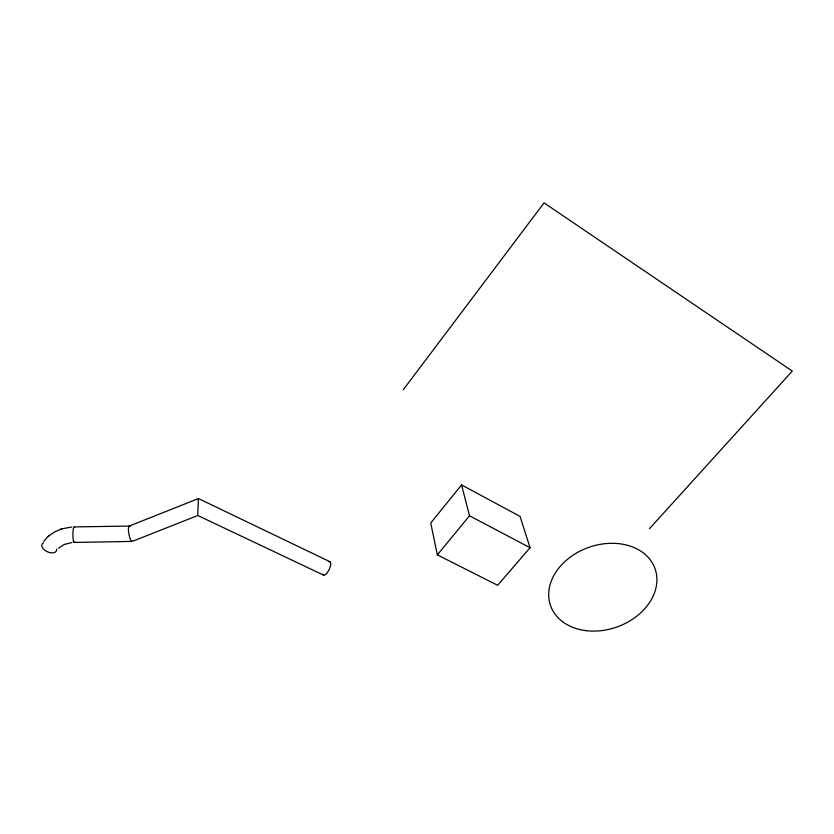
<?xml version="1.0" encoding="UTF-8"?>
<svg xmlns="http://www.w3.org/2000/svg" width="834" height="834" viewBox="0 0 834 834"><rect width="100%" height="100%" fill="white"/><g stroke="black" fill="none" stroke-linecap="round" stroke-linejoin="round"><path stroke-width="1.25" d="M198.409 498.888L197.731 515.141M43.764 541.318L47.757 536.804M403.187 389.843L544.06 202.891L792.3 371.088L649.467 528.704M461.567 484.919L430.73 523.033L437.339 554.871L497.679 585.301L530.059 547.709L520.041 516.392L461.567 484.919L469.511 515.787L530.059 547.709M437.339 554.871L469.511 515.787M58.568 548.167L64.187 544.487L71.912 542.559M48.268 536.356L54.429 531.998L61.184 529.069M47.455 537.096L48.57 536.074M129.145 526.098L198.482 498.555L329.93 561.709M133.534 540.912L197.783 515.485L323.613 575.137M62.07 528.787L71.724 527.025M60.913 529.152L62.331 528.704M74.205 542.434L130.802 541.443M74.143 526.921L129.395 526.066M329.023 561.762A7.423 2.617 -64.1 0 1 329.107 569.632A7.423 2.617 -64.1 0 1 322.914 574.251M131.845 541.329A7.787 1.856 79.2 0 1 128.968 534.354A7.787 1.856 79.2 0 1 128.874 526.421M129.656 526.16A7.787 1.856 79.2 0 1 130.177 526.64M132.762 540.776A7.787 1.856 79.2 0 1 132.627 541.047M74.685 541.704A7.756 1.251 -89.9 0 1 72.912 534.896A7.756 1.251 -89.9 0 1 74.643 527.474M56.639 549.022A7.975 4.629 24.6 0 1 46.944 551.587A7.975 4.629 24.6 0 1 43.66 542.653M586.094 630.66A55.419 42.242 -19.5 0 0 655.722 570.873A55.419 42.242 -19.5 0 0 566.578 560.073A55.419 42.242 -19.5 0 0 586.094 630.66"/></g></svg>
